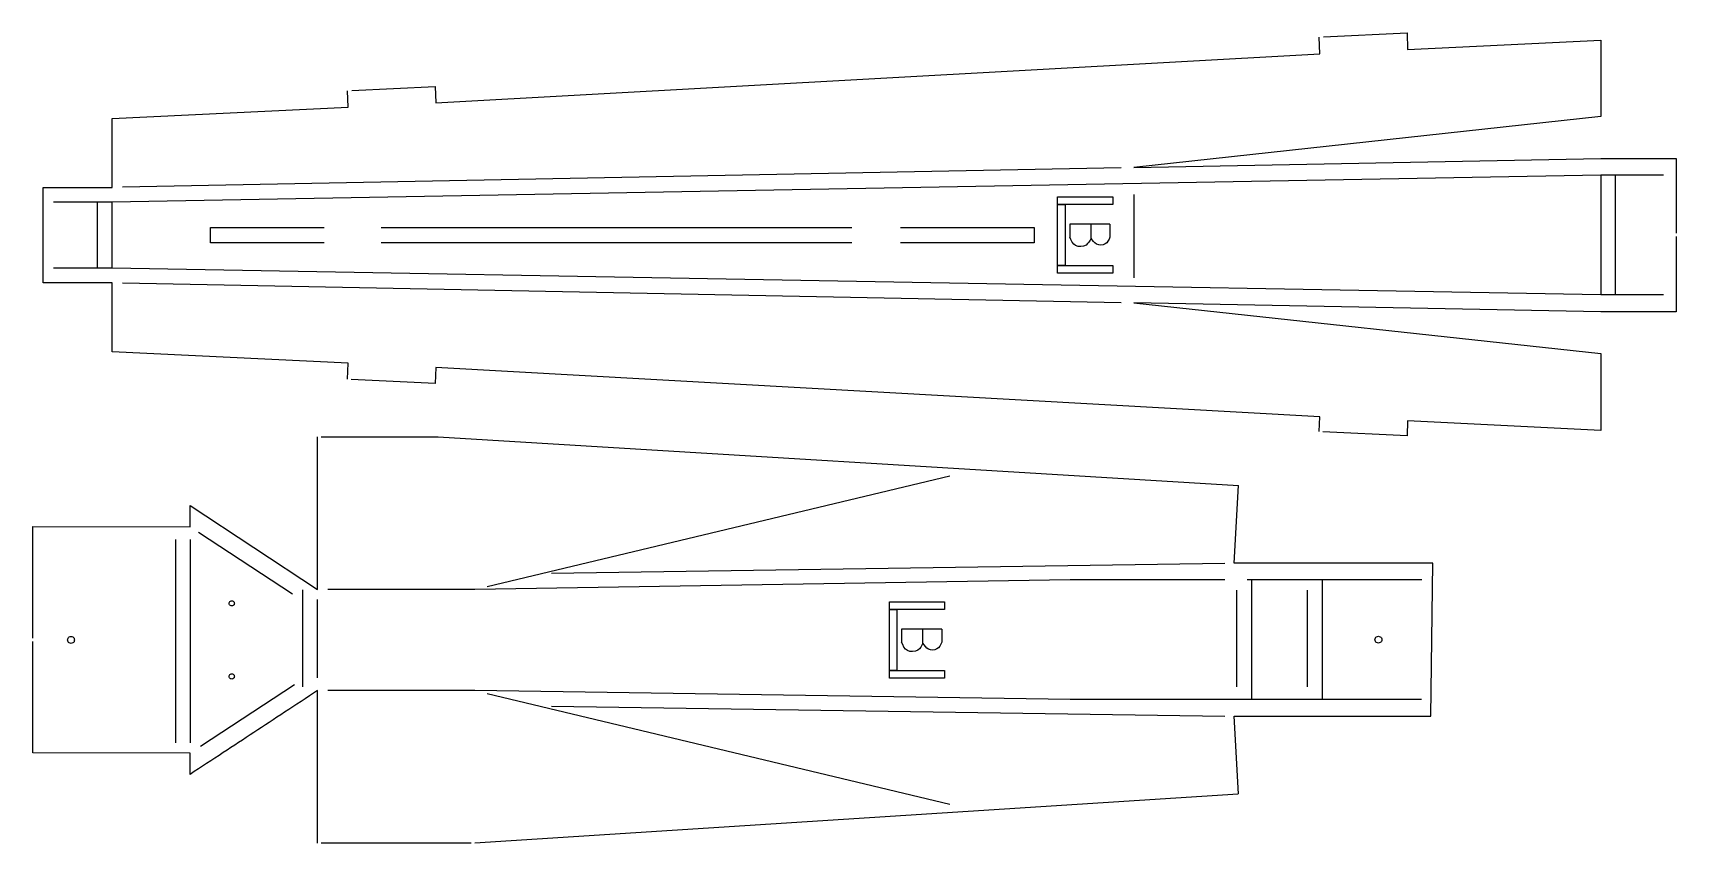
# Model space of a CAD drawing. Extents: x 11 to 488, y 136 to 371.
import ezdxf

# ---------------------------------------------------------------- set-up
doc = ezdxf.new("R2010")
doc.units = 0
doc.layers.add('Layer_1', color=7, linetype='CONTINUOUS')

msp = doc.modelspace()

# ---------------------------------------------------------------- linework, layer by layer
at = {"layer": 'Layer_1', "color": 7}
for p, q in [((384.717334, 365.18746), (384.546934, 369.99336)), ((385.790134, 370.05336), (409.990634, 371.22811)), ((409.990634, 371.22811), (410.161034, 366.4261)), ((410.161034, 366.4261), (466.192034, 369.15342)), ((466.192034, 369.15342), (466.192034, 346.91537)), ((128.197434, 350.93842), (384.717334, 365.18746)), ((102.754034, 349.69946), (102.586834, 354.41575)), ((103.757734, 354.47255), (128.030934, 355.65047)), ((128.030934, 355.65047), (128.197434, 350.93842)), ((34.242134, 346.36501), (102.754034, 349.69946)), ((102.766934, 349.73707), (102.75882, 349.936389)), ((34.242134, 326.36498), (34.242134, 346.36501)), ((466.192034, 346.91537), (330.725734, 332.1869)), ((330.725734, 332.1869), (466.192034, 334.74348)), ((466.192034, 334.74348), (488.088234, 334.74348)), ((488.088234, 334.74348), (488.088234, 313.10197)), ((14.242104, 298.67478), (14.242104, 326.36498)), ((14.242104, 326.36498), (29.924134, 326.36498)), ((29.924134, 326.36498), (34.242134, 326.36498)), ((62.834099, 310.32276), (62.834099, 314.722957)), ((62.834099, 314.722957), (95.776134, 314.722957)), ((112.356734, 314.72282), (248.881731, 314.72282)), ((262.992834, 314.72282), (301.781103, 314.72282)), ((301.781103, 314.72282), (301.781103, 310.322622)), ((95.776134, 310.32276), (62.834099, 310.32276)), ((248.881734, 310.32276), (112.356737, 310.32276)), ((301.781103, 310.322622), (262.992834, 310.322622)), ((488.088234, 312.10255), (488.088234, 290.2963)), ((29.924134, 298.67478), (14.242104, 298.67478)), ((34.242134, 298.67478), (29.924134, 298.67478)), ((34.242134, 278.67475), (34.242134, 298.67478)), ((466.192034, 290.2963), (330.725734, 292.85288)), ((330.725734, 292.85288), (466.192034, 278.17098)), ((488.088234, 290.2963), (466.192034, 290.2963)), ((102.750534, 275.34029), (34.242134, 278.67475)), ((466.192034, 278.17098), (466.192034, 255.88636)), ((102.586834, 270.71785), (102.750534, 275.34029)), ((128.193934, 274.10203), (128.030934, 269.48311)), ((384.717334, 259.85228), (128.193934, 274.10203)), ((128.030934, 269.48311), (103.568234, 270.67021)), ((384.546934, 255.55721), (384.717334, 259.85228)), ((410.161034, 258.61368), (409.990634, 254.32249)), ((466.192034, 255.88636), (410.161034, 258.61368)), ((93.877498, 209.759246), (93.877498, 254.035676)), ((94.877198, 254.035676), (128.890998, 254.035676)), ((128.890998, 254.035676), (361.141898, 239.868476)), ((409.990634, 254.32249), (385.525534, 255.50959)), ((359.816168, 217.376776), (361.141898, 239.868476)), ((56.877098, 227.904016), (56.877098, 234.077276)), ((56.877098, 234.077276), (93.877498, 209.759246)), ((11.242458, 195.576876), (11.242458, 228.014086)), ((11.242458, 228.014086), (56.877098, 227.904016)), ((417.465358, 217.376776), (359.816168, 217.376776)), ((416.936588, 172.929596), (417.465358, 217.376776)), ((68.217298, 205.676766), (68.217298, 205.676766)), ((11.242458, 162.361086), (11.242458, 194.577456)), ((23.318198, 195.076916), (23.318198, 195.076916)), ((400.687598, 195.157526), (400.687598, 195.157526)), ((68.217298, 184.477706), (68.217298, 184.477706)), ((93.877498, 136.119026), (93.877498, 180.395086)), ((361.132788, 150.446016), (359.816168, 172.929596)), ((359.816168, 172.929596), (416.936588, 172.929596)), ((56.877098, 162.250666), (11.242458, 162.361086)), ((56.877098, 156.077056), (56.877098, 162.250666)), ((360.961298, 150.280206), (139.474398, 136.118996)), ((138.474898, 136.118996), (94.877198, 136.118996))]:
    msp.add_line(p, q, dxfattribs=at)
at = {"layer": 'Layer_1', "color": 1}
for p, q in [((466.192794, 329.91399), (34.242522, 322.104901)), ((327.009534, 332.1137), (37.247046, 326.423747)), ((466.192634, 330.03626), (466.192634, 295.168057)), ((484.384134, 329.91399), (466.192794, 329.91399)), ((470.510734, 295.16432), (470.510734, 330.036402)), ((330.726134, 324.2862), (330.726134, 300.158317)), ((34.242522, 322.104901), (17.241103, 322.104901)), ((29.924534, 322.10497), (29.924534, 302.937142)), ((34.242634, 302.9351), (34.242634, 322.105044)), ((34.242522, 302.935096), (17.241103, 302.935096)), ((466.192794, 295.26218), (34.242522, 302.935096)), ((327.009534, 292.92602), (37.247046, 298.615972)), ((484.384134, 295.26218), (466.192794, 295.26218)), ((143.085198, 210.622666), (277.299148, 242.722621)), ((52.622698, 224.206946), (52.622698, 165.245786)), ((56.877398, 224.206946), (56.877398, 165.245786)), ((86.615098, 208.358826), (59.339026, 226.285936)), ((357.125898, 217.246426), (161.739928, 214.382226)), ((312.247008, 212.471196), (139.474798, 209.759396)), ((357.128098, 212.471196), (312.247008, 212.471196)), ((414.300898, 212.471196), (363.596148, 212.471196)), ((364.949498, 177.721876), (364.949498, 212.593253)), ((385.422398, 177.721876), (385.422398, 212.593253)), ((89.622298, 181.467176), (89.622298, 209.585326)), ((93.877698, 184.064576), (93.877698, 206.777816)), ((139.474798, 209.759396), (96.868418, 209.759396)), ((360.631498, 181.463366), (360.631498, 209.502496)), ((381.104298, 181.463366), (381.104298, 209.502496)), ((59.884598, 164.227206), (87.160668, 182.154316)), ((139.474998, 180.395016), (96.879198, 180.395016)), ((312.247208, 177.819036), (139.474998, 180.395016)), ((143.085198, 179.531486), (277.299148, 147.431886)), ((360.631378, 177.819036), (312.247208, 177.819036)), ((414.234198, 177.819036), (360.631378, 177.819036)), ((357.125898, 172.907196), (161.739928, 175.742116))]:
    msp.add_line(p, q, dxfattribs=at)
at = {"layer": 'Layer_1', "color": 3}
for p, q in [((308.602534, 321.44404), (308.602534, 323.6549)), ((308.602534, 323.6549), (324.629934, 323.6549)), ((308.602534, 303.75965), (308.602534, 321.4444)), ((308.602534, 321.4444), (310.813734, 321.4444)), ((324.629934, 321.44404), (308.602534, 321.44404)), ((310.813734, 321.4444), (310.813734, 303.75965)), ((324.629934, 323.6549), (324.629934, 321.44404)), ((323.800234, 315.73673), (312.148337, 315.73673)), ((312.148337, 315.73673), (312.148337, 311.989171)), ((318.343234, 311.64049), (318.343234, 315.736592)), ((323.800234, 315.73673), (323.800234, 311.980352)), ((310.813734, 303.75965), (308.602534, 303.75965)), ((308.602534, 301.54914), (308.602534, 303.75965)), ((308.602534, 303.75965), (324.629934, 303.75965)), ((324.629934, 301.54914), (308.602534, 301.54914)), ((324.629934, 303.75965), (324.629934, 301.54914)), ((259.782398, 203.919326), (259.782398, 206.130186)), ((259.782398, 206.130186), (275.809798, 206.130186)), ((275.809798, 206.130186), (275.809798, 203.919326)), ((259.782398, 186.234576), (259.782398, 203.919326)), ((259.782398, 203.919326), (261.993598, 203.919326)), ((275.809798, 203.919326), (259.782398, 203.919326)), ((261.993598, 203.919326), (261.993598, 186.234576)), ((274.980198, 198.211946), (263.328301, 198.211946)), ((263.328301, 198.211946), (263.328301, 194.464388)), ((269.523098, 194.115736), (269.523098, 198.211839)), ((274.980198, 198.211946), (274.980198, 194.455568)), ((259.782398, 184.024426), (259.782398, 186.234936)), ((259.782398, 186.234936), (275.809798, 186.234936)), ((261.993598, 186.234576), (259.782398, 186.234576)), ((275.809798, 186.234936), (275.809798, 184.024426)), ((275.809798, 184.024426), (259.782398, 184.024426))]:
    msp.add_line(p, q, dxfattribs=at)
for points, knots in [([(318.343115, 311.640627), (317.946843, 310.881445), (317.065077, 309.192146), (313.395591, 308.94272), (312.563308, 310.975595), (312.148337, 311.989171)], [0, 0, 0, 0, 2.468938, 5.493772, 8.501627, 8.501627, 8.501627, 8.501627]), ([(323.800234, 311.980352), (323.440838, 311.179412), (322.720366, 309.573791), (319.699866, 309.570626), (318.78686, 310.963603), (318.343115, 311.640627)], [0, 0, 0, 0, 2.449519, 4.910481, 7.237633, 7.237633, 7.237633, 7.237633]), ([(269.523079, 194.115843), (269.126807, 193.356661), (268.245041, 191.667362), (264.575555, 191.417937), (263.743271, 193.450811), (263.328301, 194.464388)], [0, 0, 0, 0, 2.468938, 5.493772, 8.501627, 8.501627, 8.501627, 8.501627]), ([(274.980198, 194.455568), (274.620802, 193.654629), (273.90033, 192.049007), (270.87983, 192.045843), (269.966824, 193.438819), (269.523079, 194.115843)], [0, 0, 0, 0, 2.449519, 4.910481, 7.237633, 7.237633, 7.237633, 7.237633])]:
    msp.add_open_spline(points, degree=3, knots=knots, dxfattribs=at)
at = {"layer": 'Layer_1', "color": 7}
for points, knots in [([(68.217298, 205.676766), (68.237919, 205.544562), (68.27855, 205.284062), (68.577134, 204.997271), (68.966659, 204.890986), (69.360298, 204.997214), (69.646838, 205.284081), (69.753075, 205.676766), (69.646838, 206.069451), (69.360298, 206.356318), (68.966659, 206.462546), (68.577134, 206.356261), (68.27855, 206.06947), (68.237919, 205.80897), (68.217298, 205.676766)], [0, 0, 0, 0, 0.392127, 0.77266, 1.164787, 1.557065, 1.937543, 2.329649, 2.721756, 3.102234, 3.494512, 3.886639, 4.267172, 4.659299, 4.659299, 4.659299, 4.659299]), ([(23.318198, 195.076916), (23.290689, 195.253265), (23.236486, 195.600735), (22.838349, 195.983263), (22.318992, 196.125157), (21.794174, 195.983262), (21.412105, 195.600737), (21.270151, 195.077072), (21.412176, 194.553484), (21.794241, 194.171257), (22.318992, 194.029384), (22.838284, 194.171258), (23.236401, 194.553482), (23.290666, 194.900735), (23.318198, 195.076916)], [0, 0, 0, 0, 0.523069, 1.030629, 1.553462, 2.076294, 2.583854, 3.106923, 3.629513, 4.136944, 4.65977, 5.182595, 5.690026, 6.212616, 6.212616, 6.212616, 6.212616]), ([(400.687598, 195.157526), (400.715103, 194.981198), (400.7693, 194.633761), (401.167661, 194.251382), (401.687046, 194.109702), (402.211833, 194.251395), (402.593834, 194.633849), (402.735564, 195.157492), (402.593855, 195.68112), (402.211779, 196.063411), (401.687046, 196.204948), (401.167714, 196.063425), (400.769284, 195.681206), (400.715098, 195.333829), (400.687598, 195.157526)], [0, 0, 0, 0, 0.522984, 1.030489, 1.553537, 2.076258, 2.583577, 3.106534, 3.629403, 4.136602, 4.659299, 5.182324, 5.689708, 6.212604, 6.212604, 6.212604, 6.212604]), ([(68.217298, 184.477706), (68.237924, 184.345477), (68.278567, 184.084916), (68.577081, 183.797966), (68.966659, 183.691523), (69.360351, 183.797908), (69.646818, 184.084937), (69.753079, 184.477672), (69.646839, 184.870392), (69.360298, 185.157258), (68.966659, 185.263486), (68.577134, 185.157201), (68.27855, 184.87041), (68.237919, 184.60991), (68.217298, 184.477706)], [0, 0, 0, 0, 0.392215, 0.772869, 1.165019, 1.557321, 1.93792, 2.330114, 2.72222, 3.102699, 3.494977, 3.887103, 4.267637, 4.659764, 4.659764, 4.659764, 4.659764]), ([(93.877498, 180.395086), (90.679927, 178.293588), (81.543954, 172.289272), (69.210558, 164.183154), (60.074664, 158.178639), (56.877098, 156.077056)], [0, 0, 0, 0, 11.478971, 32.797262, 44.276361, 44.276361, 44.276361, 44.276361])]:
    msp.add_open_spline(points, degree=3, knots=knots, dxfattribs=at)

doc.saveas('drawing.dxf')
